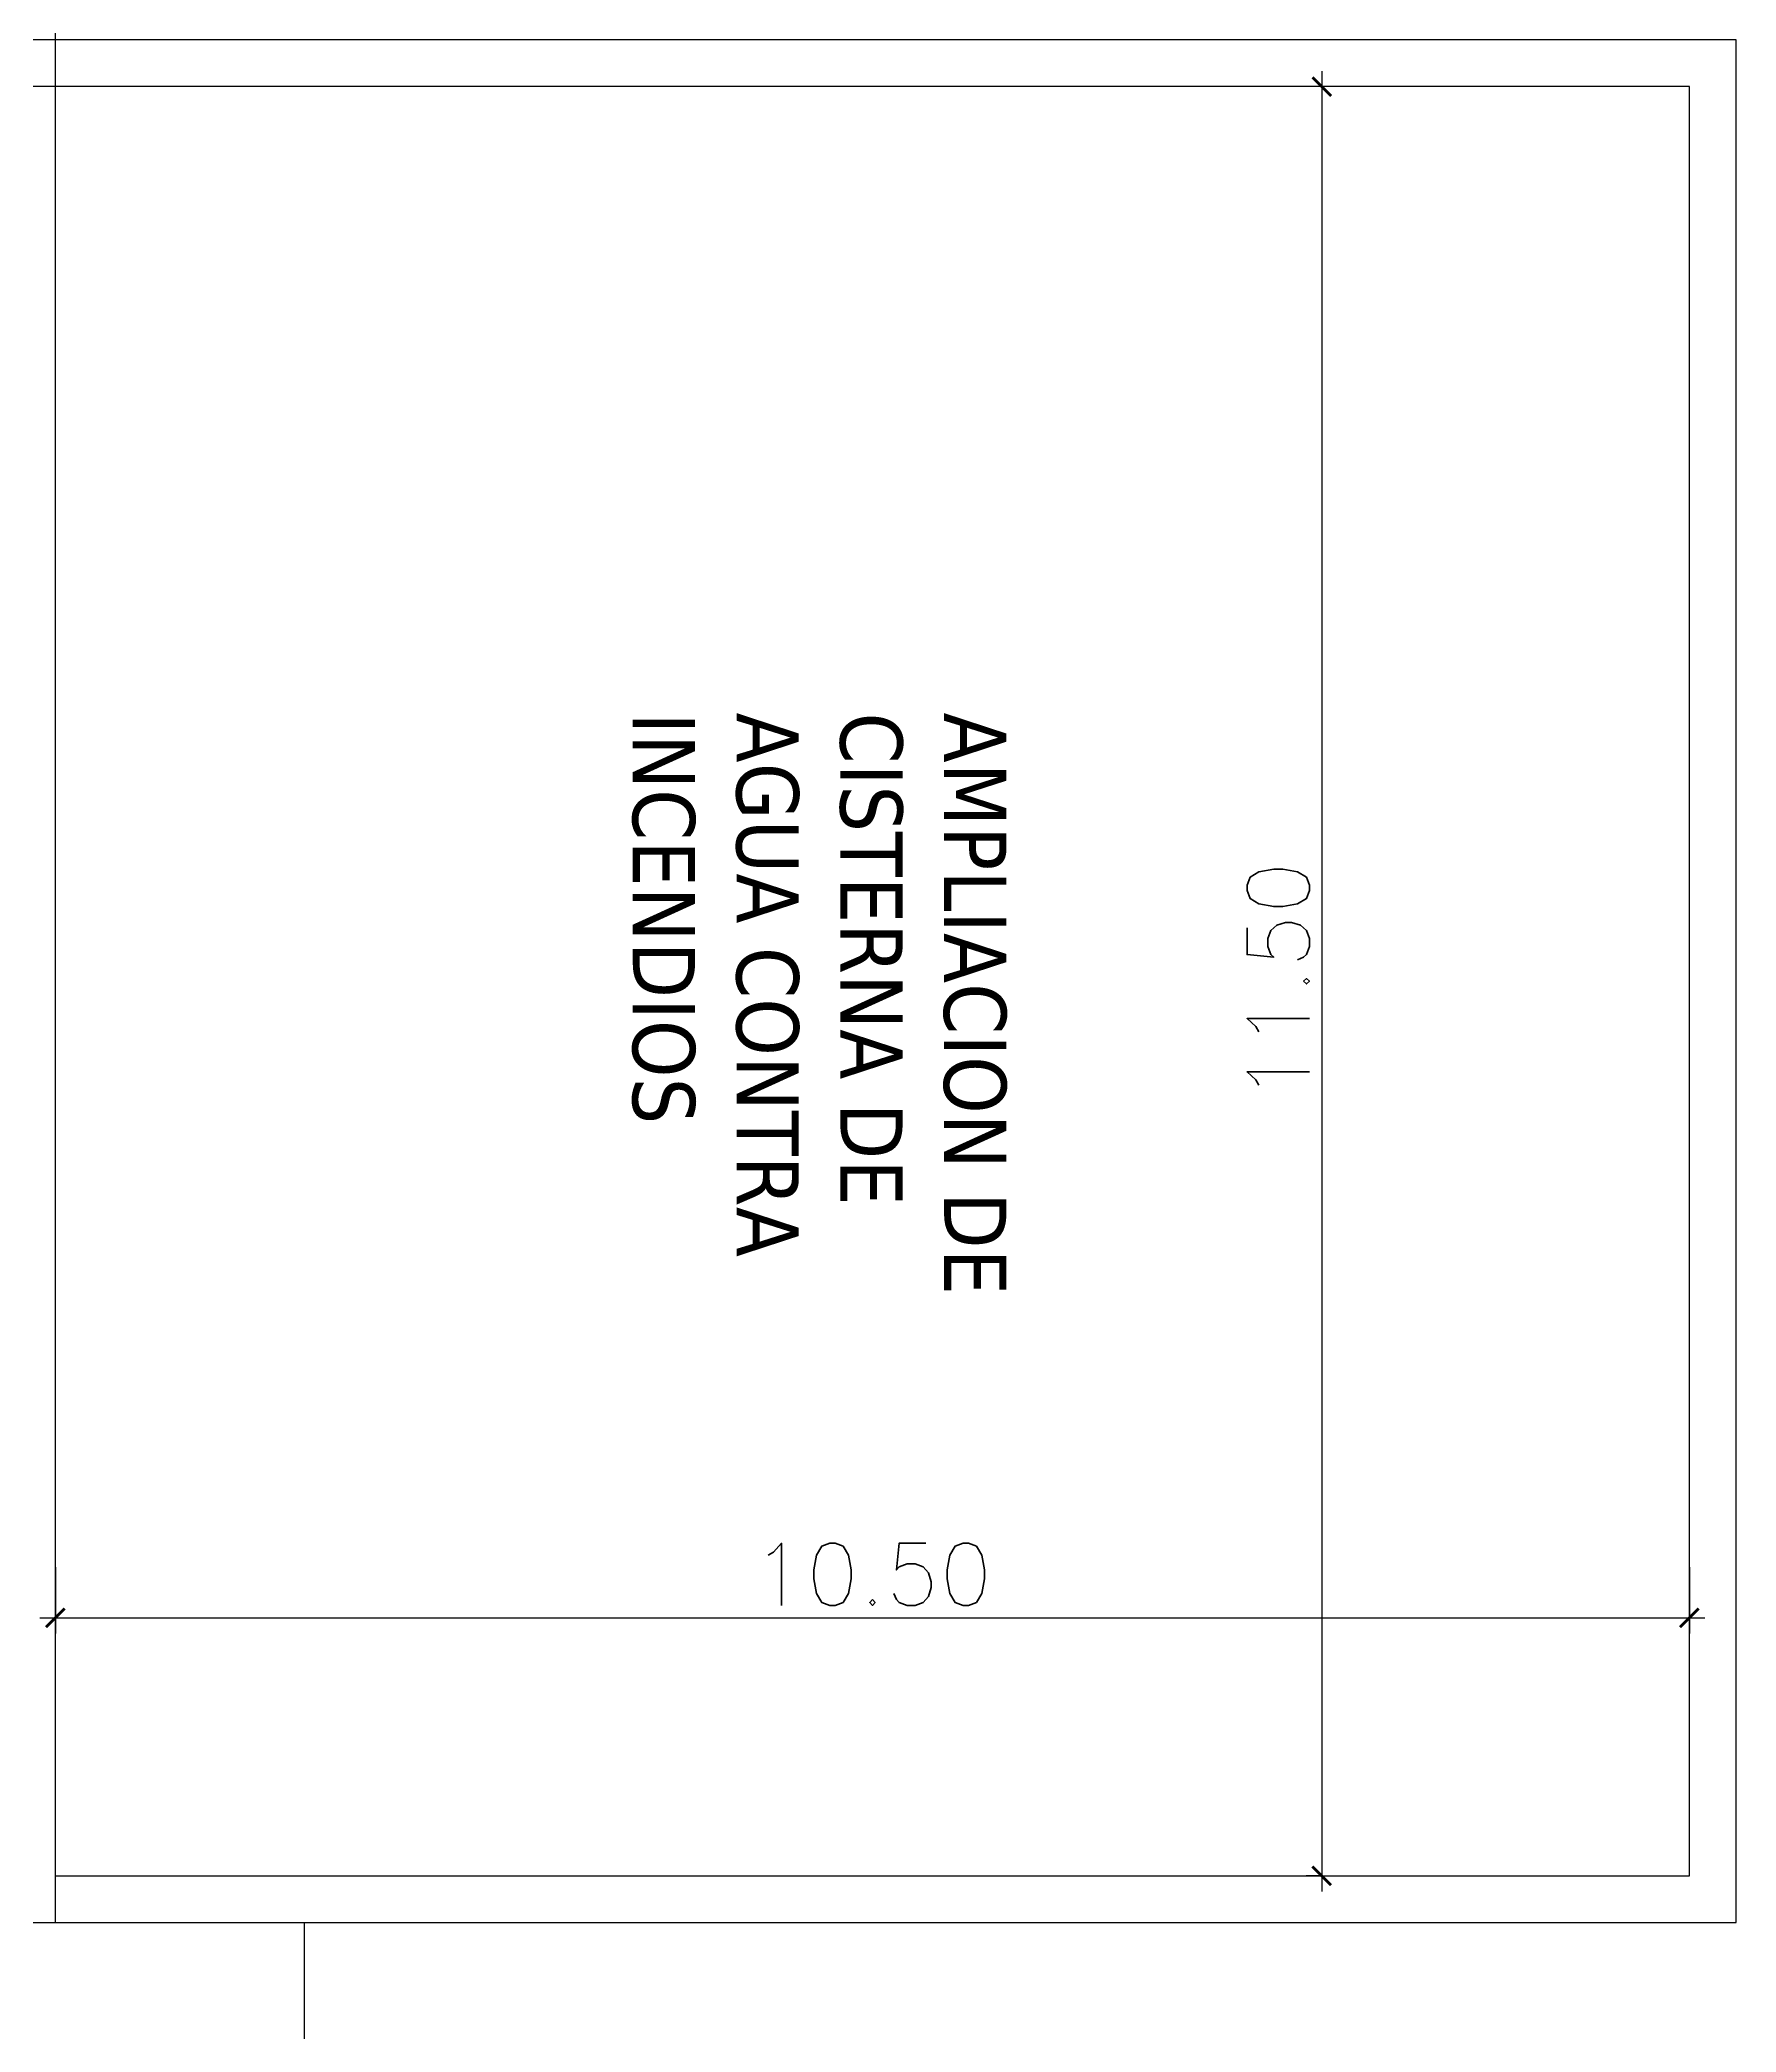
# Model space of a CAD drawing. Header units: metres. Extents: x 2026 to 2182, y 1015 to 1085.
# Drawn here: x 2079.71 to 2090.61, y 1048 to 1060.8 of the extents above; entities that cross this region are included whole.
import ezdxf

# ---------------------------------------------------------------- set-up
doc = ezdxf.new("R2010")
doc.units = ezdxf.units.M
doc.linetypes.add('DASHED2', pattern=[0.375, 0.25, -0.125])
doc.layers.get('Defpoints').update_dxf_attribs({"lineweight": 0})
doc.layers.add('0.2', color=2, linetype='Continuous')
doc.layers.add('REMODELACIONES', color=6, linetype='Continuous')
doc.layers.add('SUTITULOS', color=4, linetype='DASHED2', lineweight=5)
doc.styles.add('COTA50', font='romans.shx', dxfattribs={"height": 0.4})
doc.styles.add('SUBTITULOS', font='tahoma.ttf', dxfattribs={"height": 0.2})
doc.dimstyles.new('1-100', dxfattribs={"dimscale": 0.1, "dimtxt": 0.4, "dimasz": 1.2, "dimexe": 1, "dimexo": 1, "dimgap": 0.8, "dimtad": 1, "dimzin": 4, "dimdsep": 46, "dimtxsty": 'COTA50', "dimblk": 'ARCHTICK', "dimcen": 2.5, "dimdle": 1, "dimclrd": 1, "dimclre": 1, "dimclrt": 256, "dimadec": 0, "dimazin": 0, "dimtfac": 1, "dimtix": 1, "dimtmove": 2, "dimatfit": 3, "dimfxl": 0, "dimtolj": 1, "dimtzin": 4, "dimarcsym": 0})

# ---------------------------------------------------------------- blocks, each defined once
blk = doc.blocks.new('_ARCHTICK')
at = {"color": 0, "linetype": 'ByBlock', "const_width": 0.15}
blk.add_lwpolyline([(-0.5, -0.5), (0.5, 0.5)], dxfattribs=at)
blk = doc.blocks.new('*D89')
at = {"color": 1, "lineweight": -2}
for p, q in [((2079.81, 1050.983), (2079.81, 1050.558)), ((2090.31, 1050.983), (2090.31, 1050.558)), ((2079.71, 1050.658), (2090.41, 1050.658))]:
    blk.add_line(p, q, dxfattribs=at)
at = {"layer": 'Defpoints', "color": 0}
for p in [(2079.81, 1051.083), (2090.31, 1051.083), (2090.31, 1050.658)]:
    blk.add_point(p, dxfattribs=at)
at = {"color": 1, "lineweight": -2, "xscale": 0.1199999999999999, "yscale": 0.1199999999999999, "zscale": 0.1199999999999999, "rotation": 180}
blk.add_blockref('_ARCHTICK', (2079.81, 1050.658), dxfattribs=at)
at = {"color": 1, "lineweight": -2, "xscale": 0.1199999999999999, "yscale": 0.1199999999999999, "zscale": 0.1199999999999999}
blk.add_blockref('_ARCHTICK', (2090.31, 1050.658), dxfattribs=at)
at = {"insert": (2085.06, 1050.938), "char_height": 0.4, "attachment_point": 5, "style": 'COTA50'}
blk.add_mtext('\\A1;10.50', dxfattribs=at)
blk = doc.blocks.new('*D90')
at = {"color": 1, "lineweight": -2}
for p, q in [((2087.946, 1060.5), (2087.848, 1060.5)), ((2087.948, 1060.6), (2087.948, 1048.9)), ((2087.946, 1049), (2087.848, 1049))]:
    blk.add_line(p, q, dxfattribs=at)
at = {"layer": 'Defpoints', "color": 0}
for p in [(2088.046, 1060.5), (2087.948, 1049), (2088.046, 1049)]:
    blk.add_point(p, dxfattribs=at)
at = {"color": 1, "lineweight": -2, "xscale": 0.1199999999999999, "yscale": 0.1199999999999999, "zscale": 0.1199999999999999}
for p, rotation in [((2087.948, 1060.5), 90), ((2087.948, 1049), 270)]:
    blk.add_blockref('_ARCHTICK', p, dxfattribs=dict(at, rotation=rotation))
at = {"insert": (2087.668, 1054.75), "char_height": 0.4, "attachment_point": 5, "rotation": 90, "style": 'COTA50'}
blk.add_mtext('\\A1;11.50', dxfattribs=at)

msp = doc.modelspace()

# ---------------------------------------------------------------- linework, layer by layer
for p, q in [((2090.61, 1060.8), (2079.51, 1060.8)), ((2090.61, 1048.7), (2090.61, 1060.8)), ((2090.31, 1060.5), (2079.51, 1060.5)), ((2090.31, 1049), (2090.31, 1060.5)), ((2079.81, 1049), (2090.31, 1049)), ((2079.81, 1048.7), (2090.61, 1048.7))]:
    msp.add_line(p, q)
at = {"layer": '0.2'}
msp.add_line((2081.41, 1032.19), (2081.41, 1048.7), dxfattribs=at)
at = {"layer": 'REMODELACIONES'}
for p, q in [((2079.81, 1048.7), (2079.81, 1074.3)), ((2072.61, 1048.7), (2079.81, 1048.7))]:
    msp.add_line(p, q, dxfattribs=at)

# ---------------------------------------------------------------- texts
at = {"layer": 'SUTITULOS', "insert": (2085.921, 1056.477), "char_height": 0.4, "width": 4.14766, "attachment_point": 1, "rotation": 270, "style": 'SUBTITULOS'}
msp.add_mtext('\\pt2.8;AMPLIACION DE\\PCISTERNA DE AGUA CONTRA INCENDIOS', dxfattribs=at)

# ---------------------------------------------------------------- dimensions: what is measured, and where the dimension line sits
dim = msp.add_linear_dim(base=(2087.948, 1049), p1=(2088.046, 1060.5), p2=(2088.046, 1049), angle=90, dimstyle='1-100')
dim.commit()
dim.dimension.update_dxf_attribs({"geometry": '*D90', "text_midpoint": (2087.668, 1054.75)})
dim = msp.add_linear_dim(base=(2090.31, 1050.658), p1=(2079.81, 1051.083), p2=(2090.31, 1051.083), dimstyle='1-100')
dim.commit()
dim.dimension.update_dxf_attribs({"geometry": '*D89', "text_midpoint": (2085.06, 1050.938)})

doc.saveas('drawing.dxf')
